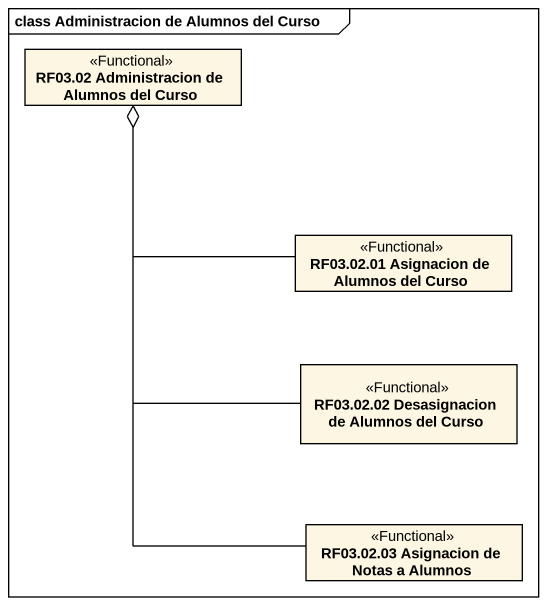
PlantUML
@startuml
mainframe class Administracion de Alumnos del Curso
hide circle
hide empty members
class "RF03.02 Administracion de Alumnos del Curso" as RF03_02_Administracion_de <<Functional>>
class "RF03.02.01 Asignacion de Alumnos del Curso" as RF03_02_01_Asignacion_de <<Functional>>
class "RF03.02.02 Desasignacion de Alumnos del Curso" as RF03_02_02_Desasignacion_de <<Functional>>
class "RF03.02.03 Asignacion de Notas a Alumnos" as RF03_02_03_Asignacion_de <<Functional>>
RF03_02_01_Asignacion_de -up-o RF03_02_Administracion_de
RF03_02_02_Desasignacion_de -up-o RF03_02_Administracion_de
RF03_02_03_Asignacion_de -up-o RF03_02_Administracion_de
@enduml
